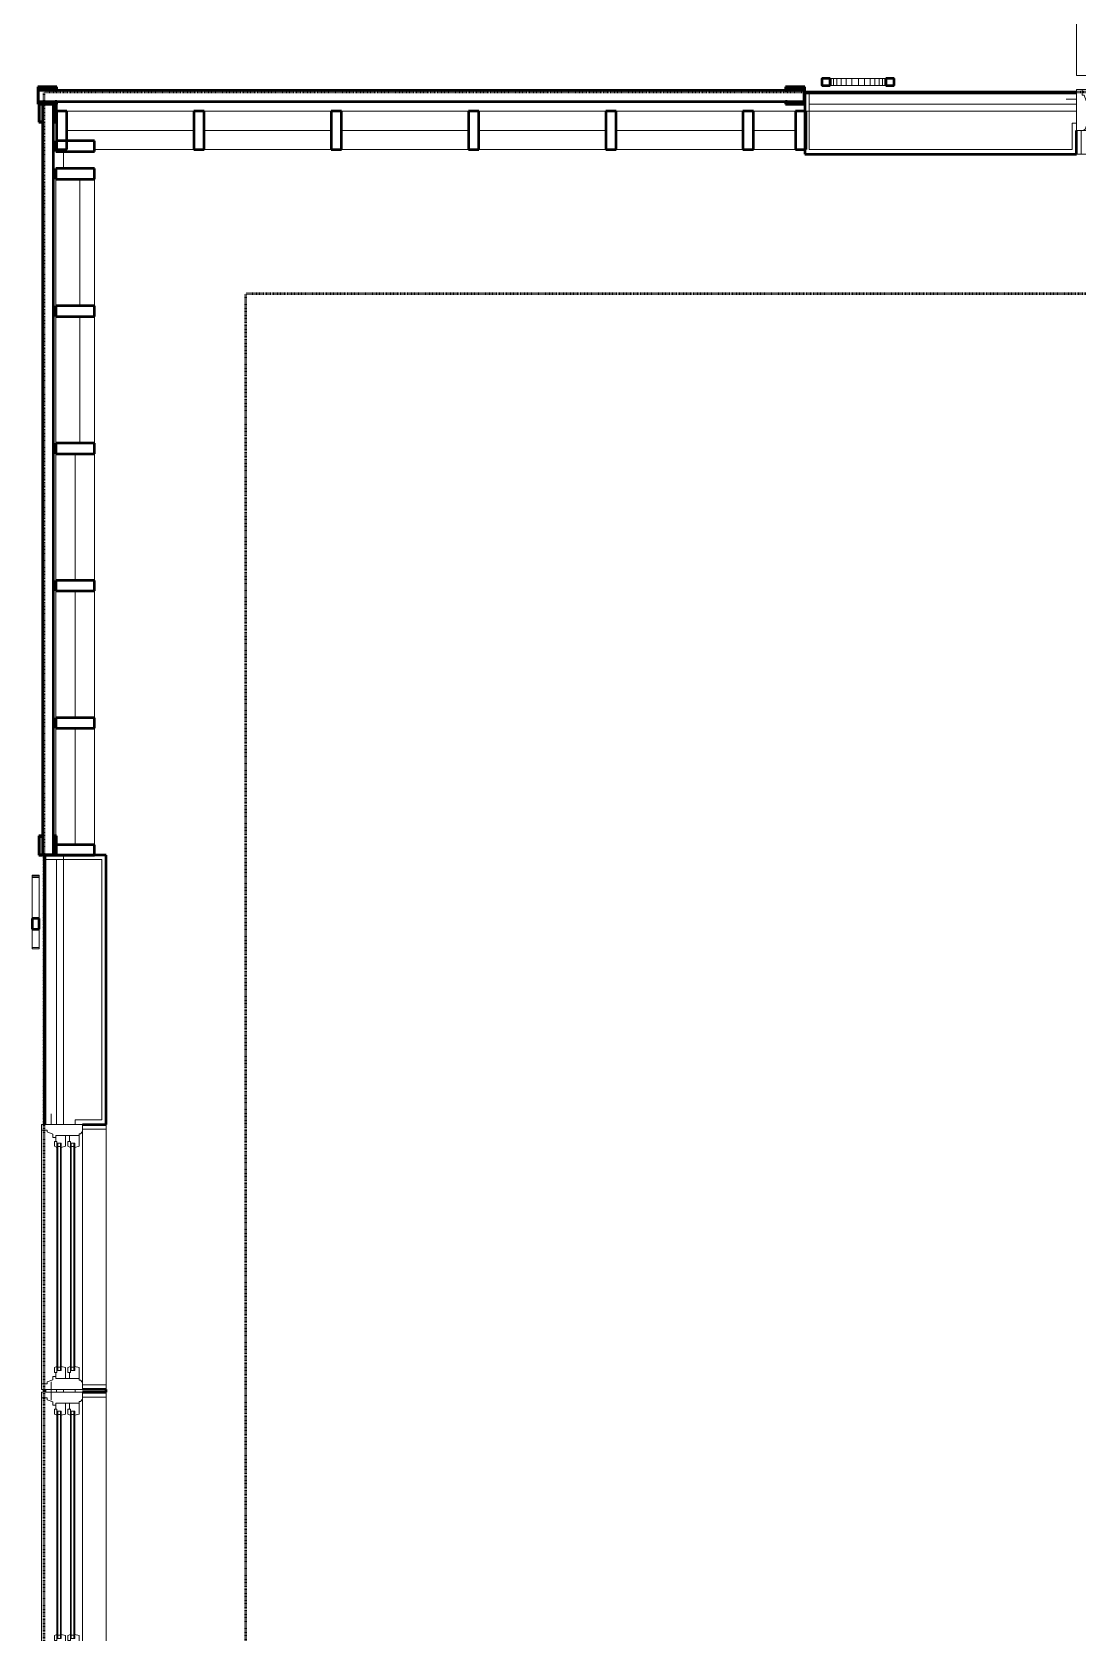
# Model space of a CAD drawing. Header units: inches. Extents: x -4235 to -464, y 9767 to 12347.
# Drawn here: x -3862.5 to -3712.5, y 11897.7 to 12127.2 of the extents above; entities that cross this region are included whole.
import ezdxf

# ---------------------------------------------------------------- set-up
doc = ezdxf.new("R2010")
doc.units = ezdxf.units.IN
doc.header["$MEASUREMENT"] = 0
doc.linetypes.add('Dash 1_16_', pattern=[0.125, 0.0625, -0.0625])
for name, color, linetype, lineweight in [('A-FLOR-4', 192, 'Continuous', 9), ('A-FLOR-HRAL', 11, 'Continuous', 9), ('A-GENM', 5, 'Continuous', 9), ('A-GENM-5', 5, 'Continuous', 50), ('A-GLAZ-1', 151, 'Continuous', 9), ('A-GLAZ-2', 151, 'Continuous', 20), ('A-GLAZ-CWMG', 51, 'Continuous', 9), ('A-GLAZ-CWMG-1', 51, 'Continuous', 50), ('A-GLAZ-CWMG-2', 9, 'Continuous', 9), ('A-WALL', 113, 'Continuous', 13), ('A-WALL-6', 113, 'Continuous', 9), ('A-WALL-7', 113, 'Continuous', 50), ('C-PROP-LINE-1', 91, 'Dash 1_16_', 50)]:
    doc.layers.add(name, color=color, linetype=linetype, lineweight=lineweight)

# ---------------------------------------------------------------- blocks, each defined once
blk = doc.blocks.new('Window-Double_Hung-Andersen-400_Series-Tilt_Wash - DOUBLE HUNG - COTTAGE - 3RD FLOOR-2888547-BACKGROUND - 3RD FLOOR')
at = {"layer": 'A-GLAZ-1'}
for p, q in [((-19.01, 2.44), (-19.01, 3.94)), ((-19.01, 3.94), (-18.95, 3.94)), ((-18.95, 2.44), (-19.01, 2.44)), ((-18.95, 4.44), (18.95, 4.44)), ((-18.95, 1.06), (-18.95, 4.44)), ((-18.32, 1.06), (-18.32, 4.44)), ((18.32, 1.06), (18.32, 4.44)), ((18.95, 4.44), (18.95, 1.06)), ((18.95, 3.94), (19.01, 3.94)), ((19.01, 2.44), (18.95, 2.44)), ((19.01, 3.94), (19.01, 2.44)), ((18.95, 1.06), (-18.95, 1.06)), ((-16.29, -0.19), (-15.7, -0.19)), ((-16.29, -0.56), (-15.7, -0.56)), ((-16.29, -2.13), (-15.7, -2.13)), ((-15.82, -0.56), (-15.82, -0.19)), ((-15.82, -2.5), (-15.82, -2.13)), ((-15.7, -0.06), (15.7, -0.06)), ((-15.7, -0.19), (15.7, -0.19)), ((-15.7, -0.56), (15.7, -0.56)), ((-15.7, -0.69), (15.7, -0.69)), ((-15.7, -2), (15.7, -2)), ((-15.7, -2.13), (15.7, -2.13)), ((16.29, -0.19), (15.7, -0.19)), ((16.29, -0.56), (15.7, -0.56)), ((16.29, -2.13), (15.7, -2.13)), ((15.82, -0.56), (15.82, -0.19)), ((15.82, -2.5), (15.82, -2.13)), ((-16.29, -2.5), (-15.7, -2.5)), ((-15.7, -2.5), (15.7, -2.5)), ((-15.7, -2.63), (15.7, -2.63)), ((16.29, -2.5), (15.7, -2.5))]:
    blk.add_line(p, q, dxfattribs=at)
at = {"layer": 'A-GLAZ-2'}
for p, q in [((-19.01, 1.06), (19.01, 1.06)), ((-19.01, -4.81), (-19.01, 1.06)), ((-17.67, 0.78), (-18, 1.06)), ((-17.67, 0.78), (-17.67, 0.56)), ((-17.67, 0.56), (-15.86, 0.56)), ((-17.42, -2.75), (-17.42, 0.56)), ((-15.86, 0.56), (-15.7, -0.06)), ((15.86, 0.56), (15.7, -0.06)), ((17.67, 0.56), (15.86, 0.56)), ((17.42, -2.75), (17.42, 0.56)), ((17.67, 0.78), (18, 1.06)), ((17.67, 0.78), (17.67, 0.56)), ((19.01, 1.06), (19.01, -4.81)), ((-17.42, -0.81), (-16.57, -0.81)), ((-17.42, -1.38), (-15.86, -1.38)), ((-16.57, -0.69), (-16.57, -1.03)), ((-15.7, -0.69), (-16.57, -0.69)), ((-15.86, -1.03), (-16.57, -1.03)), ((-16.29, -0.69), (-16.29, -0.06)), ((-15.7, -0.06), (-16.29, -0.06)), ((-16.29, -2.63), (-16.29, -2)), ((-15.7, -2), (-16.29, -2)), ((-15.86, -1.03), (-15.7, -0.69)), ((-15.86, -1.38), (-15.7, -2)), ((15.7, -0.06), (16.29, -0.06)), ((15.86, -1.03), (15.7, -0.69)), ((15.7, -0.69), (16.57, -0.69)), ((15.86, -1.38), (15.7, -2)), ((15.7, -2), (16.29, -2)), ((15.86, -1.03), (16.57, -1.03)), ((17.42, -1.38), (15.86, -1.38)), ((16.29, -0.69), (16.29, -0.06)), ((16.29, -2.63), (16.29, -2)), ((16.57, -0.69), (16.57, -1.03)), ((17.42, -0.81), (16.57, -0.81)), ((-19.01, -3.44), (-20.51, -3.44)), ((-18.2, -4), (-17.92, -4)), ((-18.2, -4.81), (-18.2, -4)), ((-17.92, -4), (-17.61, -3.19)), ((-17.61, -3.19), (-17.14, -3.19)), ((-17.42, -2.75), (-16.57, -2.75)), ((-17.14, -3.19), (-17.14, -2.75)), ((-16.57, -2.63), (-16.57, -2.97)), ((-15.7, -2.63), (-16.57, -2.63)), ((-15.86, -2.97), (-16.57, -2.97)), ((-15.86, -2.97), (-15.7, -2.63)), ((15.86, -2.97), (15.7, -2.63)), ((15.7, -2.63), (16.57, -2.63)), ((15.86, -2.97), (16.57, -2.97)), ((16.57, -2.63), (16.57, -2.97)), ((17.42, -2.75), (16.57, -2.75)), ((17.14, -3.19), (17.14, -2.75)), ((17.61, -3.19), (17.14, -3.19)), ((17.92, -4), (17.61, -3.19)), ((18.2, -4), (17.92, -4)), ((18.2, -4.81), (18.2, -4)), ((19.01, -3.44), (20.51, -3.44)), ((19.01, -4.81), (-19.01, -4.81))]:
    blk.add_line(p, q, dxfattribs=at)
blk = doc.blocks.new('Rectangular Mullion - Profile_Polycarbonate_Upper and left-2704914-BACKGROUND - 3RD FLOOR')
at = {"layer": 'A-GLAZ-CWMG-1'}
for p, q in [((-2.75, 0.79), (-2.75, 1.21)), ((-2.75, 1.21), (0, 1.21)), ((-2.5, 0.79), (-2.75, 0.79)), ((-0.06, 1.15), (-2.69, 1.15)), ((-2.69, 1.15), (-2.69, 0.85)), ((-2.69, 0.85), (-2.5, 0.85)), ((-2.5, 0.85), (-2.5, 0.79)), ((-0.06, -1.22), (-0.06, 1.15)), ((0, 1.21), (0, -1.29)), ((-2.75, -1.29), (-2.75, -0.79)), ((-2.75, -0.79), (-2.5, -0.79)), ((0, -1.29), (-2.75, -1.29)), ((-2.5, -0.85), (-2.69, -0.85)), ((-2.69, -0.85), (-2.69, -1.22)), ((-2.69, -1.22), (-0.06, -1.22)), ((-2.5, -0.79), (-2.5, -0.85))]:
    blk.add_line(p, q, dxfattribs=at)
blk = doc.blocks.new('Rectangular Mullion - Profile_Polycarbonate_right-2704915-BACKGROUND - 3RD FLOOR')
at = {"layer": 'A-GLAZ-CWMG-1'}
for p, q in [((0, 1.21), (-2.75, 1.21)), ((-2.75, 1.21), (-2.75, 0.79)), ((-2.75, 0.79), (-2.5, 0.79)), ((-2.69, 0.85), (-2.69, 1.15)), ((-2.69, 1.15), (-0.06, 1.15)), ((-2.5, 0.85), (-2.69, 0.85)), ((-2.5, 0.79), (-2.5, 0.85)), ((-0.06, 1.15), (-0.06, -1.22)), ((0, -1.29), (0, 1.21)), ((-2.5, -0.79), (-2.75, -0.79)), ((-2.75, -0.79), (-2.75, -1.29)), ((-2.75, -1.29), (0, -1.29)), ((-2.69, -1.22), (-2.69, -0.85)), ((-2.69, -0.85), (-2.5, -0.85)), ((-0.06, -1.22), (-2.69, -1.22)), ((-2.5, -0.85), (-2.5, -0.79))]:
    blk.add_line(p, q, dxfattribs=at)
blk = doc.blocks.new('Rectangular Mullion - Profile_Polycarbonate_Upper and left-2704980-BACKGROUND - 3RD FLOOR')
at = {"layer": 'A-GLAZ-CWMG-1'}
for p, q in [((-2.75, 1.29), (0, 1.29)), ((-2.75, 0.79), (-2.75, 1.29)), ((-2.5, 0.79), (-2.75, 0.79)), ((-0.06, 1.22), (-2.69, 1.22)), ((-2.69, 1.22), (-2.69, 0.85)), ((-2.69, 0.85), (-2.5, 0.85)), ((-2.5, 0.85), (-2.5, 0.79)), ((-0.06, -1.15), (-0.06, 1.22)), ((0, 1.29), (0, -1.21)), ((-2.75, -1.21), (-2.75, -0.79)), ((-2.75, -0.79), (-2.5, -0.79)), ((0, -1.21), (-2.75, -1.21)), ((-2.5, -0.85), (-2.69, -0.85)), ((-2.69, -0.85), (-2.69, -1.15)), ((-2.69, -1.15), (-0.06, -1.15)), ((-2.5, -0.79), (-2.5, -0.85))]:
    blk.add_line(p, q, dxfattribs=at)
blk = doc.blocks.new('Rectangular Mullion - Profile_Polycarbonate_right-2704981-BACKGROUND - 3RD FLOOR')
at = {"layer": 'A-GLAZ-CWMG-1'}
for p, q in [((0, 1.29), (-2.75, 1.29)), ((-2.75, 1.29), (-2.75, 0.79)), ((-2.75, 0.79), (-2.5, 0.79)), ((-2.69, 0.85), (-2.69, 1.22)), ((-2.69, 1.22), (-0.06, 1.22)), ((-2.5, 0.85), (-2.69, 0.85)), ((-2.5, 0.79), (-2.5, 0.85)), ((-0.06, 1.22), (-0.06, -1.15)), ((0, -1.21), (0, 1.29)), ((-2.5, -0.79), (-2.75, -0.79)), ((-2.75, -0.79), (-2.75, -1.21)), ((-2.75, -1.21), (0, -1.21)), ((-2.69, -1.15), (-2.69, -0.85)), ((-2.69, -0.85), (-2.5, -0.85)), ((-0.06, -1.15), (-2.69, -1.15)), ((-2.5, -0.85), (-2.5, -0.79))]:
    blk.add_line(p, q, dxfattribs=at)
blk = doc.blocks.new('Window-Double_Hung-Andersen-400_Series-Tilt_Wash - DOUBLE HUNG - COTTAGE - 3RD FLOOR-2888224-BACKGROUND - 3RD FLOOR')
at = {"layer": 'A-GLAZ-1'}
for p, q in [((-16.29, 2.5), (-15.7, 2.5)), ((-15.82, 2.5), (-15.82, 2.12)), ((-15.7, 2.62), (15.7, 2.62)), ((-15.7, 2.5), (15.7, 2.5)), ((16.29, 2.5), (15.7, 2.5)), ((15.82, 2.5), (15.82, 2.12)), ((-16.29, 2.12), (-15.7, 2.12)), ((-16.29, 0.56), (-15.7, 0.56)), ((-16.29, 0.19), (-15.7, 0.19)), ((-15.82, 0.56), (-15.82, 0.19)), ((-15.7, 2.12), (15.7, 2.12)), ((-15.7, 2), (15.7, 2)), ((-15.7, 0.69), (15.7, 0.69)), ((-15.7, 0.56), (15.7, 0.56)), ((-15.7, 0.19), (15.7, 0.19)), ((-15.7, 0.06), (15.7, 0.06)), ((16.29, 2.12), (15.7, 2.12)), ((16.29, 0.56), (15.7, 0.56)), ((16.29, 0.19), (15.7, 0.19)), ((15.82, 0.56), (15.82, 0.19)), ((18.95, -1.06), (-18.95, -1.06)), ((-18.95, -1.06), (-18.95, -4.44)), ((-18.32, -1.06), (-18.32, -4.44)), ((18.32, -1.06), (18.32, -4.44)), ((18.95, -4.44), (18.95, -1.06)), ((-19.01, -3.94), (-19.01, -2.44)), ((-19.01, -2.44), (-18.95, -2.44)), ((-18.95, -3.94), (-19.01, -3.94)), ((-18.95, -4.44), (18.95, -4.44)), ((18.95, -2.44), (19.01, -2.44)), ((19.01, -3.94), (18.95, -3.94)), ((19.01, -2.44), (19.01, -3.94))]:
    blk.add_line(p, q, dxfattribs=at)
at = {"layer": 'A-GLAZ-2'}
for p, q in [((19.01, 4.81), (-19.01, 4.81)), ((-19.01, 4.81), (-19.01, -1.06)), ((-18.2, 4.81), (-18.2, 4)), ((18.2, 4.81), (18.2, 4)), ((19.01, -1.06), (19.01, 4.81)), ((-19.01, 3.44), (-20.51, 3.44)), ((-18.2, 4), (-17.92, 4)), ((-17.92, 4), (-17.61, 3.19)), ((-17.61, 3.19), (-17.14, 3.19)), ((-17.42, 2.75), (-16.57, 2.75)), ((-17.42, 2.75), (-17.42, -0.56)), ((-17.14, 3.19), (-17.14, 2.75)), ((-15.86, 2.97), (-16.57, 2.97)), ((-16.57, 2.62), (-16.57, 2.97)), ((-15.7, 2.62), (-16.57, 2.62)), ((-16.29, 2.62), (-16.29, 2)), ((-15.86, 2.97), (-15.7, 2.62)), ((15.86, 2.97), (15.7, 2.62)), ((15.7, 2.62), (16.57, 2.62)), ((15.86, 2.97), (16.57, 2.97)), ((16.29, 2.62), (16.29, 2)), ((16.57, 2.62), (16.57, 2.97)), ((17.42, 2.75), (16.57, 2.75)), ((17.14, 3.19), (17.14, 2.75)), ((17.61, 3.19), (17.14, 3.19)), ((17.42, 2.75), (17.42, -0.56)), ((17.92, 4), (17.61, 3.19)), ((18.2, 4), (17.92, 4)), ((19.01, 3.44), (20.51, 3.44)), ((-17.42, 1.37), (-15.86, 1.37)), ((-17.42, 0.81), (-16.57, 0.81)), ((-15.86, 1.03), (-16.57, 1.03)), ((-16.57, 0.69), (-16.57, 1.03)), ((-15.7, 0.69), (-16.57, 0.69)), ((-15.7, 2), (-16.29, 2)), ((-16.29, 0.69), (-16.29, 0.06)), ((-15.7, 0.06), (-16.29, 0.06)), ((-15.86, 1.37), (-15.7, 2)), ((-15.86, 1.03), (-15.7, 0.69)), ((-15.86, -0.56), (-15.7, 0.06)), ((15.7, 2), (16.29, 2)), ((15.86, 1.37), (15.7, 2)), ((15.86, 1.03), (15.7, 0.69)), ((15.7, 0.69), (16.57, 0.69)), ((15.7, 0.06), (16.29, 0.06)), ((15.86, -0.56), (15.7, 0.06)), ((17.42, 1.37), (15.86, 1.37)), ((15.86, 1.03), (16.57, 1.03)), ((16.29, 0.69), (16.29, 0.06)), ((16.57, 0.69), (16.57, 1.03)), ((17.42, 0.81), (16.57, 0.81)), ((-19.01, -1.06), (19.01, -1.06)), ((-17.67, -0.78), (-18, -1.06)), ((-17.67, -0.78), (-17.67, -0.56)), ((-17.67, -0.56), (-15.86, -0.56)), ((17.67, -0.56), (15.86, -0.56)), ((17.67, -0.78), (17.67, -0.56)), ((17.67, -0.78), (18, -1.06))]:
    blk.add_line(p, q, dxfattribs=at)
blk = doc.blocks.new('Rectangular Mullion - Stud - Vertical-2705138-BACKGROUND - 3RD FLOOR')
at = {"layer": 'A-GLAZ-CWMG-1'}
for p, q in [((-1.5, 2.75), (0, 2.75)), ((-1.5, -2.75), (-1.5, 2.75)), ((0, 2.75), (0, -2.75)), ((0, -2.75), (-1.5, -2.75))]:
    blk.add_line(p, q, dxfattribs=at)
blk = doc.blocks.new('Rectangular Mullion - Stud - Vertical-2705139-BACKGROUND - 3RD FLOOR')
at = {"layer": 'A-GLAZ-CWMG-1'}
for p, q in [((-1.5, 2.75), (-1.5, -2.75)), ((0, 2.75), (-1.5, 2.75)), ((0, -2.75), (0, 2.75)), ((-1.5, -2.75), (0, -2.75))]:
    blk.add_line(p, q, dxfattribs=at)
blk = doc.blocks.new('Rectangular Mullion - Stud - Base_Head-1741132-BACKGROUND - 3RD FLOOR')
at = {"layer": 'A-GLAZ-CWMG-2'}
h = blk.add_hatch(dxfattribs=at)
h.set_pattern_fill('FP_2', color=256, style=0, pattern_type=2)
h.set_pattern_definition([(180, (-3829.448, 12113.089), (-1e-15, -8), [])])
h.paths.add_polyline_path([(-3837.79, 12110.34), (-3819.61, 12110.34), (-3819.61, 12115.84), (-3837.79, 12115.84), (-3837.79, 12115.6)], flags=0)
at = {"layer": 'A-GLAZ-CWMG'}
for p, q in [((-3819.61, 12115.84), (-3837.79, 12115.84)), ((-3837.79, 12110.34), (-3819.61, 12110.34))]:
    blk.add_line(p, q, dxfattribs=at)
blk = doc.blocks.new('Rectangular Mullion - Stud - Vertical-2705135-BACKGROUND - 3RD FLOOR')
at = {"layer": 'A-GLAZ-CWMG-1'}
for p, q in [((0, 2.75), (1.5, 2.75)), ((0, -2.75), (0, 2.75)), ((1.5, 2.75), (1.5, -2.75)), ((1.5, -2.75), (0, -2.75))]:
    blk.add_line(p, q, dxfattribs=at)
blk = doc.blocks.new('Rectangular Mullion - Stud - Base_Head-1769174-BACKGROUND - 3RD FLOOR')
at = {"layer": 'A-GLAZ-CWMG-2'}
h = blk.add_hatch(dxfattribs=at)
h.set_pattern_fill('FP_1', color=256, style=0, pattern_type=2)
h.set_pattern_definition([(90, (-3406.924, 11077.751), (-8, 5e-16), [])])
h.paths.add_polyline_path([(-3409.67, 11067.91), (-3404.17, 11067.91), (-3404.17, 11086.09), (-3409.67, 11086.09)], flags=0)
at = {"layer": 'A-GLAZ-CWMG'}
for p, q in [((-3409.67, 11086.09), (-3409.67, 11067.91)), ((-3404.17, 11067.91), (-3404.17, 11086.09))]:
    blk.add_line(p, q, dxfattribs=at)
blk = doc.blocks.new('Rectangular Mullion - Stud - Base_Head-1991893-BACKGROUND - 3RD FLOOR')
at = {"layer": 'A-GLAZ-CWMG-2'}
h = blk.add_hatch(dxfattribs=at)
h.set_pattern_fill('FP_3', color=256, style=0, pattern_type=2)
h.set_pattern_definition([(180, (-3756.04, 12113.089), (-1e-15, -8), [])])
h.paths.add_polyline_path([(-3759.06, 12110.34), (-3753.02, 12110.34), (-3753.02, 12115.84), (-3759.06, 12115.84), (-3759.06, 12115.6)], flags=0)
at = {"layer": 'A-GLAZ-CWMG'}
for p, q in [((-3753.02, 12115.84), (-3759.06, 12115.84)), ((-3759.06, 12110.34), (-3753.02, 12110.34))]:
    blk.add_line(p, q, dxfattribs=at)
blk = doc.blocks.new('Rectangular Mullion - Stud - Vertical-2705136-BACKGROUND - 3RD FLOOR')
at = {"layer": 'A-GLAZ-CWMG-1'}
for p, q in [((0, 2.75), (1.5, 2.75)), ((0, -2.75), (0, 2.75)), ((1.5, 2.75), (1.5, -2.75)), ((1.5, -2.75), (0, -2.75))]:
    blk.add_line(p, q, dxfattribs=at)
blk = doc.blocks.new('Rectangular Mullion - Stud - Vertical-2193585-BACKGROUND - 3RD FLOOR')
at = {"layer": 'A-GLAZ-CWMG-1'}
for p, q in [((-1.5, -2.75), (-1.5, 2.75)), ((-1.5, 2.75), (0, 2.75)), ((0, 2.75), (0, -2.75)), ((0, -2.75), (-1.5, -2.75))]:
    blk.add_line(p, q, dxfattribs=at)
blk = doc.blocks.new('Rectangular Mullion - Stud - Vertical-1987670-BACKGROUND - 3RD FLOOR')
at = {"layer": 'A-GLAZ-CWMG-1'}
for p, q in [((0, 2.75), (-1.5, 2.75)), ((-1.5, 2.75), (-1.5, -2.75)), ((0, -2.75), (0, 2.75)), ((-1.5, -2.75), (0, -2.75))]:
    blk.add_line(p, q, dxfattribs=at)
blk = doc.blocks.new('Rectangular Mullion - Stud - Base_Head-1773364-BACKGROUND - 3RD FLOOR')
at = {"layer": 'A-GLAZ-CWMG-2'}
h = blk.add_hatch(dxfattribs=at)
h.set_pattern_fill('FP_5', color=256, style=0, pattern_type=2)
h.set_pattern_definition([(90, (-3856.286, 12058.411), (-8, 5e-16), [])])
h.paths.add_polyline_path([(-3853.54, 12048.57), (-3853.54, 12066.75), (-3859.04, 12066.75), (-3859.04, 12048.57)], flags=0)
at = {"layer": 'A-GLAZ-CWMG'}
for p, q in [((-3859.04, 12048.57), (-3859.04, 12066.75)), ((-3853.54, 12066.75), (-3853.54, 12048.57))]:
    blk.add_line(p, q, dxfattribs=at)
blk = doc.blocks.new('Rectangular Mullion - Stud - Vertical-2193583-BACKGROUND - 3RD FLOOR')
at = {"layer": 'A-GLAZ-CWMG-1'}
for p, q in [((0, -2.75), (0, 2.75)), ((0, 2.75), (1.5, 2.75)), ((1.5, 2.75), (1.5, -2.75)), ((1.5, -2.75), (0, -2.75))]:
    blk.add_line(p, q, dxfattribs=at)
blk = doc.blocks.new('Rectangular Mullion - Stud - Base_Head-1773367-BACKGROUND - 3RD FLOOR')
at = {"layer": 'A-GLAZ-CWMG-2'}
h = blk.add_hatch(dxfattribs=at)
h.set_pattern_fill('FP_6', color=256, style=0, pattern_type=2)
h.set_pattern_definition([(90, (-3856.286, 12019.044), (-8, 5e-16), [])])
h.paths.add_polyline_path([(-3858.97, 12010.7), (-3853.54, 12010.7), (-3853.54, 12027.39), (-3859.04, 12027.39), (-3859.04, 12011.95), (-3858.97, 12011.95), (-3858.97, 12011.74)], flags=0)
at = {"layer": 'A-GLAZ-CWMG'}
for p, q in [((-3859.04, 12011.95), (-3859.04, 12027.39)), ((-3853.54, 12027.39), (-3853.54, 12010.7))]:
    blk.add_line(p, q, dxfattribs=at)
blk = doc.blocks.new('Rectangular Mullion - Stud - Base_Head-1991713-BACKGROUND - 3RD FLOOR')
at = {"layer": 'A-GLAZ-CWMG-2'}
h = blk.add_hatch(dxfattribs=at)
h.set_pattern_fill('FP_11', color=256, style=0, pattern_type=2)
h.set_pattern_definition([(180, (-3849.132, 12113.089), (-1e-15, -8), [])])
h.paths.add_polyline_path([(-3853.54, 12110.34), (-3839.29, 12110.34), (-3839.29, 12115.84), (-3857.47, 12115.84), (-3857.47, 12111.59), (-3853.54, 12111.59)], flags=0)
at = {"layer": 'A-GLAZ-CWMG'}
for p, q in [((-3839.29, 12115.84), (-3857.47, 12115.84)), ((-3853.54, 12110.34), (-3839.29, 12110.34))]:
    blk.add_line(p, q, dxfattribs=at)
blk = doc.blocks.new('Rectangular Mullion - Stud - Base_Head-1740475-BACKGROUND - 3RD FLOOR')
at = {"layer": 'A-GLAZ-CWMG-2'}
h = blk.add_hatch(dxfattribs=at)
h.set_pattern_fill('FP_7', color=256, style=0, pattern_type=2)
h.set_pattern_definition([(270, (-2072.361, 12062.38), (8, 5e-16), [])])
h.paths.add_polyline_path([(-2075.11, 12054.04), (-2069.61, 12054.04), (-2069.61, 12072.22), (-2075.11, 12072.22)], flags=0)
at = {"layer": 'A-GLAZ-CWMG'}
for p, q in [((-2075.11, 12054.04), (-2075.11, 12072.22)), ((-2069.61, 12072.22), (-2069.61, 12054.04))]:
    blk.add_line(p, q, dxfattribs=at)
blk = doc.blocks.new('Rectangular Mullion - Stud - Vertical-2193584-BACKGROUND - 3RD FLOOR')
at = {"layer": 'A-GLAZ-CWMG-1'}
for p, q in [((0, -2.75), (0, 2.75)), ((0, 2.75), (1.5, 2.75)), ((1.5, 2.75), (1.5, -2.75)), ((1.5, -2.75), (0, -2.75))]:
    blk.add_line(p, q, dxfattribs=at)
blk = doc.blocks.new('Rectangular Mullion - Stud - Base_Head-1873251-BACKGROUND - 3RD FLOOR')
at = {"layer": 'A-GLAZ-CWMG-2'}
h = blk.add_hatch(dxfattribs=at)
h.set_pattern_fill('FP_9', color=256, style=0, pattern_type=2)
h.set_pattern_definition([(270, (-2072.361, 12023.013), (8, 5e-16), [])])
h.paths.add_polyline_path([(-2069.61, 12014.67), (-2069.61, 12032.86), (-2075.11, 12032.86), (-2075.11, 12014.67), (-2070.75, 12014.67)], flags=0)
at = {"layer": 'A-GLAZ-CWMG'}
for p, q in [((-2075.11, 12014.67), (-2075.11, 12032.86)), ((-2069.61, 12032.86), (-2069.61, 12014.67))]:
    blk.add_line(p, q, dxfattribs=at)
blk = doc.blocks.new('Railing - Baluster_01-2700443-BACKGROUND - 3RD FLOOR')
at = {"layer": 'A-FLOR-HRAL'}
for p, q in [((-0.59, 1.18), (0.59, 1.18)), ((-0.59, 0.59), (-0.59, 1.18)), ((0.59, 1.18), (0.59, 0.59))]:
    blk.add_line(p, q, dxfattribs=at)
blk = doc.blocks.new('Railing - Railing-2700290-BACKGROUND - 3RD FLOOR')
at = {"layer": 'A-FLOR-HRAL'}
for p, q in [((-3598.7, 12184.2), (-3712.75, 12184.2)), ((-3712.75, 12184.2), (-3712.75, 12120.95)), ((-3598.7, 12120.95), (-3598.7, 12184.2)), ((-3708.02, 12179.48), (-3603.42, 12179.48)), ((-3708.02, 12120.95), (-3708.02, 12179.48)), ((-3603.42, 12179.48), (-3603.42, 12120.95)), ((-3712.28, 12120.95), (-3712.75, 12120.95)), ((-3708.5, 12120.95), (-3712.28, 12120.95)), ((-3708.02, 12120.95), (-3708.5, 12120.95)), ((-3602.95, 12120.95), (-3603.42, 12120.95)), ((-3599.17, 12120.95), (-3602.95, 12120.95)), ((-3598.7, 12120.95), (-3599.17, 12120.95))]:
    blk.add_line(p, q, dxfattribs=at)
for points, knots in [([(-3712.75, 12184.2), (-3712.75, 12184.2), (-3712.74, 12184.19), (-3712.71, 12184.17), (-3712.69, 12184.14), (-3712.66, 12184.11), (-3712.63, 12184.08), (-3712.6, 12184.06), (-3712.56, 12184.02), (-3712.52, 12183.97), (-3712.49, 12183.94), (-3712.45, 12183.9), (-3712.38, 12183.83), (-3712.32, 12183.77), (-3712.28, 12183.73)], [0, 0, 0, 0, 0.166667, 0.25, 0.333333, 0.416667, 0.458333, 0.5, 0.583333, 0.666667, 0.708333, 0.75, 0.833333, 1, 1, 1, 1]), ([(-3598.7, 12184.2), (-3598.7, 12184.2), (-3598.71, 12184.19), (-3598.73, 12184.17), (-3598.76, 12184.14), (-3598.79, 12184.11), (-3598.82, 12184.08), (-3598.84, 12184.06), (-3598.88, 12184.02), (-3598.93, 12183.97), (-3598.96, 12183.94), (-3599, 12183.9), (-3599.07, 12183.83), (-3599.13, 12183.77), (-3599.17, 12183.73)], [0, 0, 0, 0, 0.166667, 0.25, 0.333333, 0.416667, 0.458333, 0.5, 0.583333, 0.666667, 0.708333, 0.75, 0.833333, 1, 1, 1, 1]), ([(-3708.5, 12179.95), (-3708.45, 12179.91), (-3708.39, 12179.85), (-3708.32, 12179.77), (-3708.27, 12179.72), (-3708.23, 12179.69), (-3708.2, 12179.65), (-3708.17, 12179.62), (-3708.14, 12179.59), (-3708.12, 12179.57), (-3708.09, 12179.54), (-3708.06, 12179.51), (-3708.03, 12179.49), (-3708.02, 12179.48), (-3708.02, 12179.48)], [0, 0, 0, 0, 0.166667, 0.25, 0.333333, 0.375, 0.416667, 0.5, 0.541667, 0.583333, 0.666667, 0.75, 0.833333, 1, 1, 1, 1]), ([(-3602.95, 12179.95), (-3602.99, 12179.91), (-3603.05, 12179.85), (-3603.13, 12179.77), (-3603.18, 12179.72), (-3603.21, 12179.69), (-3603.25, 12179.65), (-3603.28, 12179.62), (-3603.31, 12179.59), (-3603.33, 12179.57), (-3603.36, 12179.54), (-3603.39, 12179.51), (-3603.42, 12179.49), (-3603.42, 12179.48), (-3603.42, 12179.48)], [0, 0, 0, 0, 0.166667, 0.25, 0.333333, 0.375, 0.416667, 0.5, 0.541667, 0.583333, 0.666667, 0.75, 0.833333, 1, 1, 1, 1])]:
    blk.add_open_spline(points, degree=3, knots=knots, dxfattribs=at)
at = {"rotation": 180}
blk.add_blockref('Railing - Baluster_01-2700443-BACKGROUND - 3RD FLOOR', (-3601.06, 12121.54), dxfattribs=at)
blk = doc.blocks.new('Family - ___-2835860-BACKGROUND - 3RD FLOOR')
at = {"layer": 'C-PROP-LINE-1'}
for p in [(-2636.92, 12118.59), (-3860.72, 11547.59)]:
    blk.add_line(p, (-3860.72, 12118.59), dxfattribs=at)
blk = doc.blocks.new('Family - ___-2835903-BACKGROUND - 3RD FLOOR')
at = {"layer": 'C-PROP-LINE-1'}
for p in [(-2096.82, 12089.69), (-3831.82, 10009.09)]:
    blk.add_line(p, (-3831.82, 12089.69), dxfattribs=at)
blk = doc.blocks.new('Family - ___-2835932-BACKGROUND - 3RD FLOOR')
at = {"layer": 'C-PROP-LINE-1'}
for p in [(-2067.92, 12118.59), (-3860.72, 9980.19)]:
    blk.add_line(p, (-3860.72, 12118.59), dxfattribs=at)

msp = doc.modelspace()

# ---------------------------------------------------------------- linework, layer by layer
at = {"layer": 'A-FLOR-4'}
for p, q in [((-3751.09, 12115.84), (-3751.52, 12115.84)), ((-3857.97, 12110.09), (-3857.97, 12107.62)), ((-3857.97, 12009.2), (-3857.97, 12008.58))]:
    msp.add_line(p, q, dxfattribs=at)
at = {"layer": 'A-GENM'}
for p, q in [((-3749.37, 12120.53), (-3749.3, 12120.53)), ((-3749.37, 12119.53), (-3749.37, 12120.53)), ((-3749.3, 12120.53), (-3749.27, 12120.53)), ((-3749.3, 12119.53), (-3749.3, 12120.53)), ((-3748.05, 12120.53), (-3747.94, 12120.53)), ((-3747.94, 12120.53), (-3747.59, 12120.53)), ((-3747.94, 12119.53), (-3747.94, 12120.53)), ((-3747.59, 12120.53), (-3747.1, 12120.53)), ((-3747.59, 12119.53), (-3747.59, 12120.53)), ((-3747.1, 12120.53), (-3746.49, 12120.53)), ((-3747.1, 12119.53), (-3747.1, 12120.53)), ((-3746.49, 12120.53), (-3745.77, 12120.53)), ((-3746.49, 12119.53), (-3746.49, 12120.53)), ((-3745.77, 12120.53), (-3744.95, 12120.53)), ((-3745.77, 12119.53), (-3745.77, 12120.53)), ((-3744.95, 12120.53), (-3744.02, 12120.53)), ((-3744.95, 12119.53), (-3744.95, 12120.53)), ((-3744.02, 12120.53), (-3743.13, 12120.53)), ((-3744.02, 12119.53), (-3744.02, 12120.53)), ((-3743.13, 12120.53), (-3742.33, 12120.53)), ((-3743.13, 12119.53), (-3743.13, 12120.53)), ((-3742.33, 12120.53), (-3741.64, 12120.53)), ((-3742.33, 12119.53), (-3742.33, 12120.53)), ((-3741.64, 12120.53), (-3741.05, 12120.53)), ((-3741.64, 12119.53), (-3741.64, 12120.53)), ((-3741.05, 12120.53), (-3740.58, 12120.53)), ((-3741.05, 12119.53), (-3741.05, 12120.53)), ((-3740.58, 12120.53), (-3740.24, 12120.53)), ((-3740.58, 12119.53), (-3740.58, 12120.53)), ((-3740.24, 12120.53), (-3740.09, 12120.53)), ((-3740.24, 12119.53), (-3740.24, 12120.53)), ((-3738.88, 12120.53), (-3738.82, 12120.53)), ((-3738.82, 12119.53), (-3738.82, 12120.53)), ((-3749.3, 12119.53), (-3749.37, 12119.53)), ((-3749.27, 12119.53), (-3749.3, 12119.53)), ((-3747.94, 12119.53), (-3748.05, 12119.53)), ((-3747.59, 12119.53), (-3747.94, 12119.53)), ((-3747.1, 12119.53), (-3747.59, 12119.53)), ((-3746.49, 12119.53), (-3747.1, 12119.53)), ((-3745.77, 12119.53), (-3746.49, 12119.53)), ((-3744.95, 12119.53), (-3745.77, 12119.53)), ((-3744.02, 12119.53), (-3744.95, 12119.53)), ((-3743.13, 12119.53), (-3744.02, 12119.53)), ((-3742.33, 12119.53), (-3743.13, 12119.53)), ((-3741.64, 12119.53), (-3742.33, 12119.53)), ((-3741.05, 12119.53), (-3741.64, 12119.53)), ((-3740.58, 12119.53), (-3741.05, 12119.53)), ((-3740.24, 12119.53), (-3740.58, 12119.53)), ((-3740.09, 12119.53), (-3740.24, 12119.53)), ((-3738.82, 12119.53), (-3738.88, 12119.53)), ((-3862.47, 12006.27), (-3862.47, 12006.32)), ((-3861.47, 12006.32), (-3862.47, 12006.32)), ((-3862.47, 12006.09), (-3862.47, 12006.27)), ((-3861.47, 12006.27), (-3862.47, 12006.27)), ((-3862.47, 12005.99), (-3862.47, 12006.09)), ((-3861.47, 12006.09), (-3862.47, 12006.09)), ((-3862.47, 12000.1), (-3862.47, 12005.99)), ((-3861.47, 12005.99), (-3862.47, 12005.99)), ((-3861.47, 12006.32), (-3861.47, 12006.27)), ((-3861.47, 12006.27), (-3861.47, 12006.09)), ((-3861.47, 12006.09), (-3861.47, 12005.99)), ((-3861.47, 12005.99), (-3861.47, 12000.1)), ((-3862.47, 11995.94), (-3862.47, 11998.57)), ((-3861.47, 11998.57), (-3861.47, 11995.94)), ((-3861.47, 11995.94), (-3862.47, 11995.94)), ((-3862.47, 11995.77), (-3862.47, 11995.94)), ((-3861.47, 11995.77), (-3862.47, 11995.77)), ((-3861.47, 11995.94), (-3861.47, 11995.77))]:
    msp.add_line(p, q, dxfattribs=at)
at = {"layer": 'A-GENM-5'}
for p, q in [((-3748.05, 12120.53), (-3749.27, 12120.53)), ((-3749.27, 12120.53), (-3749.27, 12119.53)), ((-3748.05, 12119.53), (-3748.05, 12120.53)), ((-3738.88, 12120.53), (-3740.09, 12120.53)), ((-3740.09, 12120.53), (-3740.09, 12119.53)), ((-3738.88, 12119.53), (-3738.88, 12120.53)), ((-3749.27, 12119.53), (-3748.05, 12119.53)), ((-3740.09, 12119.53), (-3738.88, 12119.53)), ((-3862.47, 12000.1), (-3862.47, 11998.57)), ((-3861.47, 12000.1), (-3862.47, 12000.1)), ((-3862.47, 11998.57), (-3861.47, 11998.57)), ((-3861.47, 11998.57), (-3861.47, 12000.1))]:
    msp.add_line(p, q, dxfattribs=at)
at = {"layer": 'A-WALL'}
for p, q in [((-3751.71, 12118.34), (-3712.75, 12118.34)), ((-3751.09, 12118.34), (-3751.09, 12110.34)), ((-3712.75, 12116.84), (-3751.09, 12116.84)), ((-3712.75, 12115.84), (-3751.09, 12115.84)), ((-3712.75, 12114.15), (-3713.37, 12114.15)), ((-3713.37, 12110.34), (-3713.37, 12114.15)), ((-3751.09, 12110.34), (-3713.37, 12110.34)), ((-3860.47, 11970.61), (-3860.47, 12009.2)), ((-3852.47, 12008.58), (-3860.47, 12008.58)), ((-3858.97, 12008.58), (-3858.97, 11970.61)), ((-3857.97, 12008.58), (-3857.97, 11970.61)), ((-3852.47, 11971.24), (-3852.47, 12008.58)), ((-3856.29, 11971.24), (-3856.29, 11970.61)), ((-3856.29, 11971.24), (-3852.47, 11971.24)), ((-3860.47, 11932.59), (-3860.47, 11932.21)), ((-3858.97, 11932.59), (-3858.97, 11932.21)), ((-3857.97, 11932.59), (-3857.97, 11932.21)), ((-3856.29, 11932.59), (-3856.29, 11932.21))]:
    msp.add_line(p, q, dxfattribs=at)
at = {"layer": 'A-WALL-6'}
for p, q in [((-3712.69, 12109.71), (-3712.75, 12109.71)), ((-3851.85, 11970.61), (-3851.85, 11970.55)), ((-3851.85, 11932.65), (-3851.85, 11932.59)), ((-3851.85, 11932.21), (-3851.85, 11932.15))]:
    msp.add_line(p, q, dxfattribs=at)
at = {"layer": 'A-WALL-7'}
for p, q in [((-3751.77, 12118.84), (-3861.6, 12118.84)), ((-3861.6, 12118.84), (-3861.6, 12117.26)), ((-3751.77, 12117.26), (-3751.77, 12118.84)), ((-3712.75, 12118.59), (-3751.71, 12118.59)), ((-3751.71, 12118.59), (-3751.71, 12109.71)), ((-3861.6, 12117.26), (-3751.77, 12117.26)), ((-3860.97, 12116.96), (-3860.97, 12009.26)), ((-3859.4, 12116.96), (-3860.97, 12116.96)), ((-3859.4, 12009.26), (-3859.4, 12116.96)), ((-3712.75, 12109.71), (-3712.75, 12113.09)), ((-3751.71, 12109.71), (-3712.75, 12109.71)), ((-3860.97, 12009.26), (-3859.4, 12009.26)), ((-3851.85, 12009.2), (-3860.72, 12009.2)), ((-3860.72, 12009.2), (-3860.72, 11970.61)), ((-3851.85, 11970.61), (-3851.85, 12009.2)), ((-3855.22, 11970.61), (-3851.85, 11970.61)), ((-3860.72, 11932.59), (-3860.72, 11932.21)), ((-3851.85, 11932.59), (-3855.22, 11932.59)), ((-3855.22, 11932.21), (-3851.85, 11932.21)), ((-3851.85, 11932.21), (-3851.85, 11932.59))]:
    msp.add_line(p, q, dxfattribs=at)

# ---------------------------------------------------------------- block references
at = {"layer": 'A-FLOR-HRAL'}
msp.add_blockref('Railing - Railing-2700290-BACKGROUND - 3RD FLOOR', (0, 0), dxfattribs=at)
at = {"layer": 'A-GLAZ-1'}
for name, p, rotation in [('Window-Double_Hung-Andersen-400_Series-Tilt_Wash - DOUBLE HUNG - COTTAGE - 3RD FLOOR-2888547-BACKGROUND - 3RD FLOOR', (-3693.74, 12114.15), 180), ('Window-Double_Hung-Andersen-400_Series-Tilt_Wash - DOUBLE HUNG - COTTAGE - 3RD FLOOR-2888224-BACKGROUND - 3RD FLOOR', (-3856.29, 11951.6), 89.99999999999991), ('Window-Double_Hung-Andersen-400_Series-Tilt_Wash - DOUBLE HUNG - COTTAGE - 3RD FLOOR-2888224-BACKGROUND - 3RD FLOOR', (-3856.29, 11913.2), 89.99999999999991)]:
    msp.add_blockref(name, p, dxfattribs=dict(at, rotation=rotation))
at = {"layer": 'A-GLAZ-CWMG'}
for name, p, rotation in [('Rectangular Mullion - Profile_Polycarbonate_right-2704915-BACKGROUND - 3RD FLOOR', (-3861.66, 12118.05), 180), ('Rectangular Mullion - Profile_Polycarbonate_right-2704981-BACKGROUND - 3RD FLOOR', (-3860.19, 12117.03), 89.99999999999166), ('Rectangular Mullion - Stud - Vertical-2705139-BACKGROUND - 3RD FLOOR', (-3858.97, 12113.09), 180), ('Rectangular Mullion - Stud - Base_Head-1769174-BACKGROUND - 3RD FLOOR', (7307.35, 15520.01), 89.99999999999604), ('Rectangular Mullion - Stud - Vertical-1987670-BACKGROUND - 3RD FLOOR', (-3856.29, 12111.59), 89.99999999999143), ('Rectangular Mullion - Stud - Base_Head-1873251-BACKGROUND - 3RD FLOOR', (-5928.65, 24120.79), 180), ('Rectangular Mullion - Stud - Base_Head-1740475-BACKGROUND - 3RD FLOOR', (-5928.65, 24140.47), 180)]:
    msp.add_blockref(name, p, dxfattribs=dict(at, rotation=rotation))
at = {"layer": 'A-GLAZ-CWMG', "extrusion": (0, 0, -1)}
for name, p, rotation in [('Rectangular Mullion - Profile_Polycarbonate_Upper and left-2704914-BACKGROUND - 3RD FLOOR', (3751.71, 12118.05), 180), ('Rectangular Mullion - Stud - Vertical-2705135-BACKGROUND - 3RD FLOOR', (3839.29, 12113.09), 180), ('Rectangular Mullion - Stud - Vertical-2705135-BACKGROUND - 3RD FLOOR', (3819.61, 12113.09), 180), ('Rectangular Mullion - Stud - Vertical-2705135-BACKGROUND - 3RD FLOOR', (3799.92, 12113.09), 180), ('Rectangular Mullion - Stud - Vertical-2705136-BACKGROUND - 3RD FLOOR', (3780.24, 12113.09), 180), ('Rectangular Mullion - Stud - Vertical-2705136-BACKGROUND - 3RD FLOOR', (3760.56, 12113.09), 180), ('Rectangular Mullion - Stud - Vertical-2705138-BACKGROUND - 3RD FLOOR', (3751.52, 12113.09), 180), ('Rectangular Mullion - Stud - Vertical-2193584-BACKGROUND - 3RD FLOOR', (3856.29, 12107.62), 270.0000000000086), ('Rectangular Mullion - Stud - Vertical-2193584-BACKGROUND - 3RD FLOOR', (3856.29, 12087.94), 270.0000000000086), ('Rectangular Mullion - Stud - Vertical-2193583-BACKGROUND - 3RD FLOOR', (3856.29, 12068.25), 270.0000000000086), ('Rectangular Mullion - Stud - Vertical-2193583-BACKGROUND - 3RD FLOOR', (3856.29, 12048.57), 270.0000000000086), ('Rectangular Mullion - Stud - Vertical-2193583-BACKGROUND - 3RD FLOOR', (3856.29, 12028.89), 270.0000000000086), ('Rectangular Mullion - Profile_Polycarbonate_Upper and left-2704980-BACKGROUND - 3RD FLOOR', (3860.19, 12009.2), 270.0000000000084), ('Rectangular Mullion - Stud - Vertical-2193585-BACKGROUND - 3RD FLOOR', (3856.29, 12009.2), 270.0000000000086)]:
    msp.add_blockref(name, p, dxfattribs=dict(at, rotation=rotation))
at = {"layer": 'A-GLAZ-CWMG'}
for name, p in [('Rectangular Mullion - Stud - Base_Head-1991713-BACKGROUND - 3RD FLOOR', (0, 0)), ('Rectangular Mullion - Stud - Base_Head-1741132-BACKGROUND - 3RD FLOOR', (0, 0)), ('Rectangular Mullion - Stud - Base_Head-1741132-BACKGROUND - 3RD FLOOR', (19.68, 0)), ('Rectangular Mullion - Stud - Base_Head-1741132-BACKGROUND - 3RD FLOOR', (39.37, 0)), ('Rectangular Mullion - Stud - Base_Head-1991893-BACKGROUND - 3RD FLOOR', (0, 0)), ('Rectangular Mullion - Stud - Base_Head-1773364-BACKGROUND - 3RD FLOOR', (0, 0)), ('Rectangular Mullion - Stud - Base_Head-1773364-BACKGROUND - 3RD FLOOR', (0, -19.68)), ('Rectangular Mullion - Stud - Base_Head-1773367-BACKGROUND - 3RD FLOOR', (0, 0))]:
    msp.add_blockref(name, p, dxfattribs=at)
at = {"layer": 'C-PROP-LINE-1'}
for name in ['Family - ___-2835860-BACKGROUND - 3RD FLOOR', 'Family - ___-2835932-BACKGROUND - 3RD FLOOR', 'Family - ___-2835903-BACKGROUND - 3RD FLOOR']:
    msp.add_blockref(name, (0, 0), dxfattribs=at)

doc.saveas('drawing.dxf')
